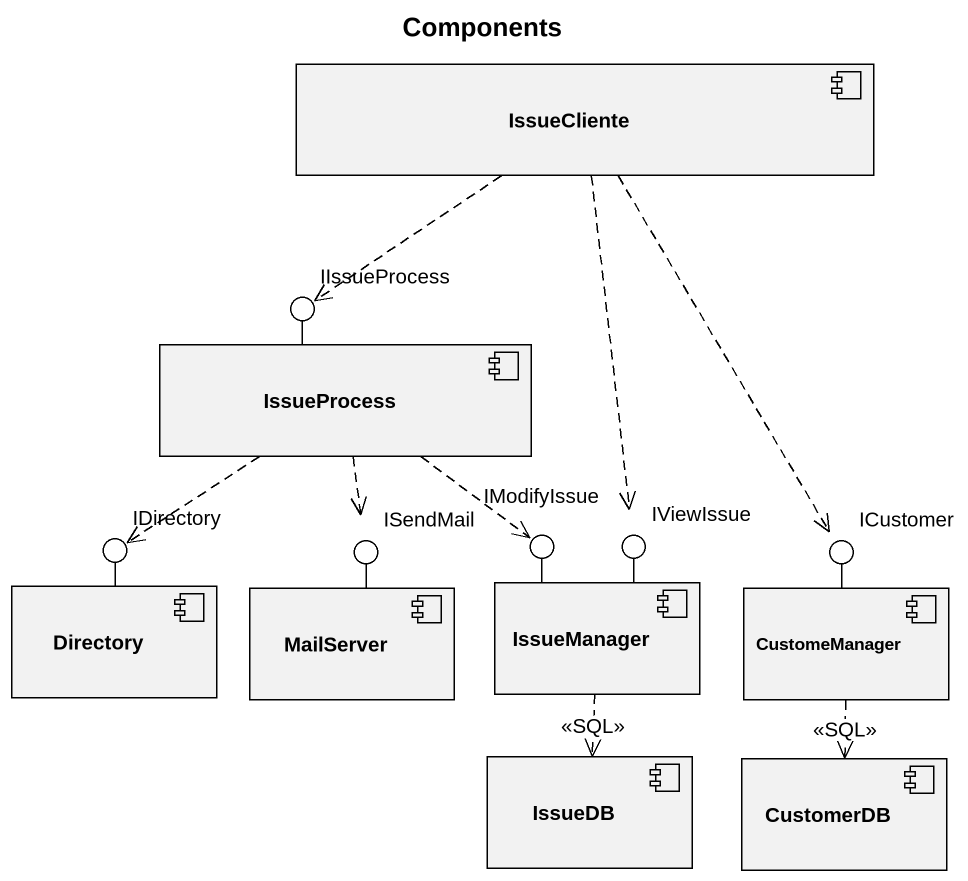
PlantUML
@startuml
title Components
component IssueCliente
() IIssueProcess
component IssueProcess
() IDirectory
() ISendMail
() IModifyIssue
() IViewIssue
() ICustomer
component Directory
component MailServer
component IssueManager
component CustomeManager
component IssueDB
component CustomerDB
IssueProcess -up- IIssueProcess
Directory -up- IDirectory
MailServer -up- ISendMail
IssueManager -up- IModifyIssue
IssueManager -up- IViewIssue
CustomeManager -up- ICustomer
IssueCliente ..> IIssueProcess
IssueCliente ..> IViewIssue
IssueCliente ..> ICustomer
IssueProcess ..> IDirectory
IssueProcess ..> ISendMail
IssueProcess ..> IModifyIssue
IssueManager ..> IssueDB : <<SQL>>
CustomeManager ..> CustomerDB : <<SQL>>
@enduml
